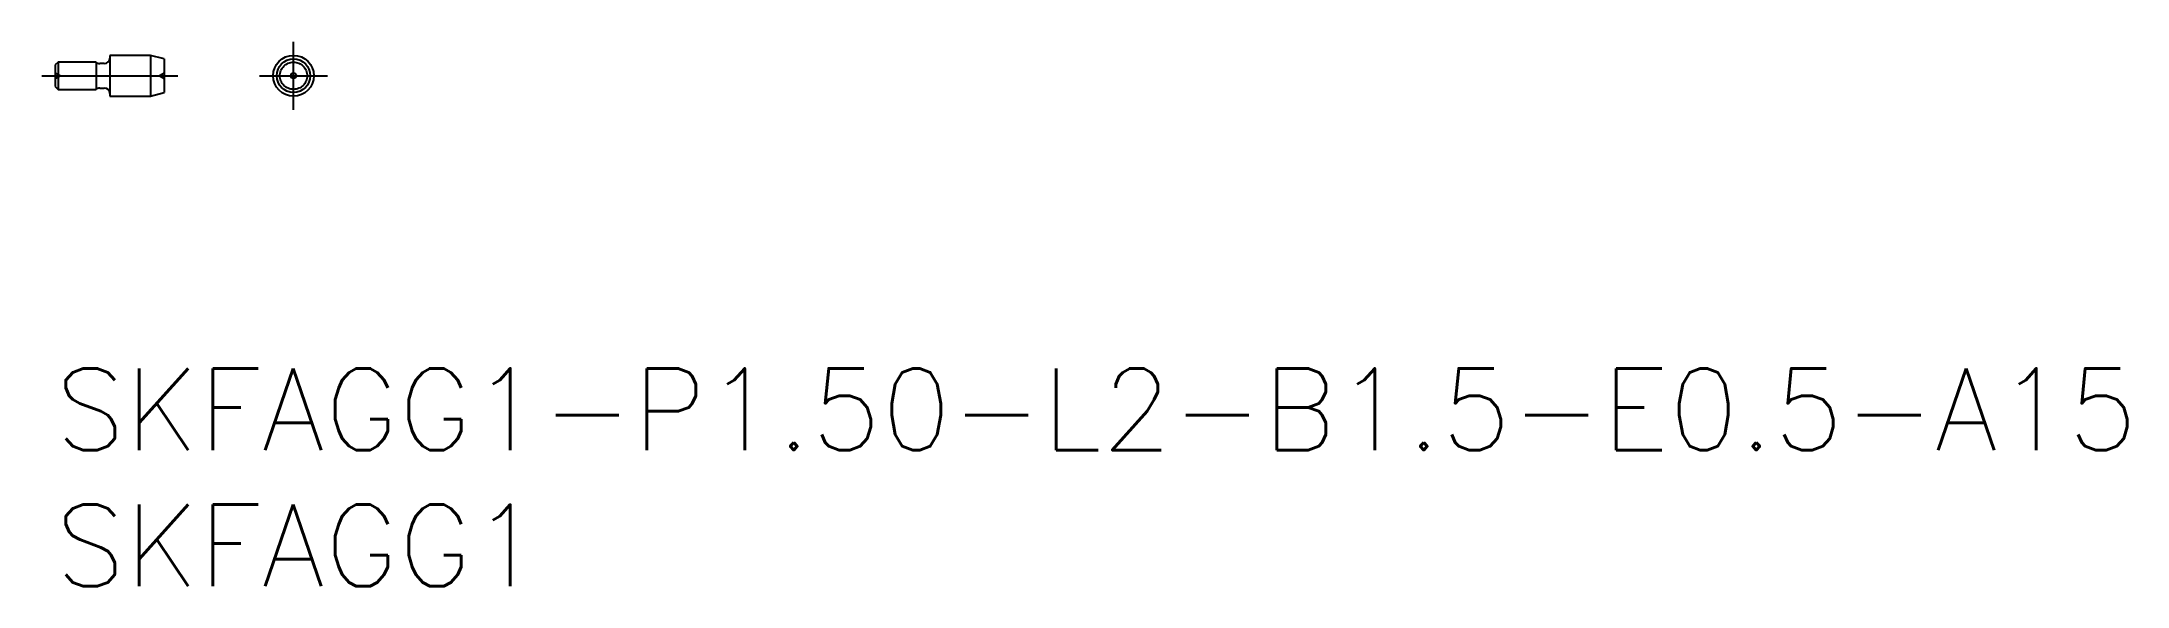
# Model space of a CAD drawing. Extents: x -0.5 to 76.1, y -8 to 12.
import ezdxf

# ---------------------------------------------------------------- set-up
doc = ezdxf.new("R2010")
doc.units = 0
doc.header["$LTSCALE"] = 0.5
doc.linetypes.add('CENTER', pattern=[50.8, 31.75, -6.35, 6.35, -6.35])
doc.linetypes.add('DASHED', pattern=[19.05, 12.7, -6.35])
for name, color, linetype in [('MSM_CENTER', 1, 'CENTER'), ('MSM_CONTINUOUS', 7, 'CONTINUOUS'), ('MSM_DASHED', 4, 'DASHED'), ('MSM_PART_NUMBER', 7, 'CONTINUOUS')]:
    doc.layers.add(name, color=color, linetype=linetype)
doc.styles.get("Standard").update_dxf_attribs({"font": 'txt.shx', "height": 0.5, "bigfont": 'bigfont.shx'})

# ---------------------------------------------------------------- blocks, each defined once
blk = doc.blocks.new('*U15')
at = {"layer": 'MSM_PART_NUMBER'}
blk.add_text('SKFAGG1-P1.50-L2-B1.5-E0.5-A15', height=3, dxfattribs=at).set_placement((0, -3))
blk = doc.blocks.new('*U16')
at = {"layer": 'MSM_PART_NUMBER'}
blk.add_text('SKFAGG1', height=3, dxfattribs=at).set_placement((0, -8))

msp = doc.modelspace()

# ---------------------------------------------------------------- linework, layer by layer
at = {"layer": 'MSM_CENTER'}
for p, q in [((8.75, 9.5), (8.75, 12)), ((-0.5, 10.75), (4.5, 10.75)), ((7.5, 10.75), (10, 10.75))]:
    msp.add_line(p, q, dxfattribs=at)
at = {"layer": 'MSM_CONTINUOUS'}
for p, q in [((3.5, 11.5), (2, 11.5)), ((2, 11.5), (2, 10)), ((4, 11.366), (3.5, 11.5)), ((3.5, 11.5), (3.5, 10)), ((0.1, 11.25), (0, 11.15)), ((0, 11.15), (0, 10.35)), ((1.5, 11.25), (0.1, 11.25)), ((0.1, 11.25), (0.1, 10.25)), ((1.5, 11.25), (1.5, 10.25)), ((1.8, 11.2), (1.632, 11.2)), ((4, 11.366), (4, 10.134)), ((0, 10.35), (0.1, 10.25)), ((0.1, 10.25), (1.5, 10.25)), ((1.632, 10.3), (1.8, 10.3)), ((2, 10), (3.5, 10)), ((3.5, 10), (4, 10.134))]:
    msp.add_line(p, q, dxfattribs=at)
for radius in [0.75, 0.616, 0.1]:
    msp.add_circle((8.75, 10.75), radius, dxfattribs=at)
for centre, start, end in [((1.632, 11.4), 228.59038, 270), ((1.8, 11.4), 270, 0), ((1.632, 10.1), 90, 131.40962), ((1.8, 10.1), 0, 90)]:
    msp.add_arc(centre, 0.2, start, end, dxfattribs=at)
at = {"layer": 'MSM_DASHED'}
for p, q in [((0.173, 10.75), (0, 10.85)), ((0, 10.65), (0.173, 10.75)), ((4, 10.85), (3.827, 10.75)), ((3.827, 10.75), (4, 10.65))]:
    msp.add_line(p, q, dxfattribs=at)
msp.add_circle((8.75, 10.75), 0.5, dxfattribs=at)

# ---------------------------------------------------------------- block references
at = {"layer": 'MSM_CONTINUOUS'}
for name in ['*U15', '*U16']:
    msp.add_blockref(name, (0, 0), dxfattribs=at)

doc.saveas('drawing.dxf')
